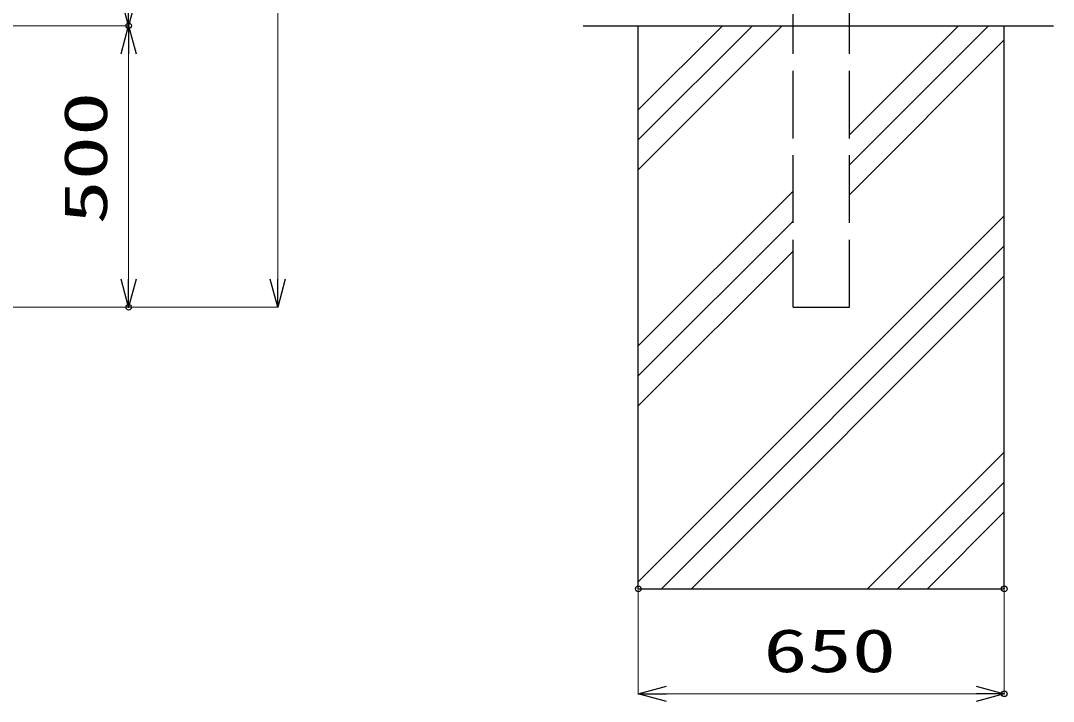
# Model space of a CAD drawing. Units: millimetres, scale not verified. Extents: x -6234 to 6240, y -4411 to 4409.
# Drawn here: x -1741 to 93, y -1356 to -147 of the extents above; entities that cross this region are included whole.
import ezdxf
from ezdxf.enums import TextEntityAlignment as Align

# ---------------------------------------------------------------- set-up
doc = ezdxf.new("R2010")
doc.units = ezdxf.units.MM
doc.header["$LTSCALE"] = 20
doc.header["$PDMODE"] = 32
doc.header["$PDSIZE"] = 10
doc.linetypes.add('DASHED', pattern=[7.5, 6, -1.5])
for name, color, linetype, lineweight in [('0-1_0', 7, 'Continuous', 25), ('0-2_DEFPOINTS', 9, 'Continuous', 25), ('0-5_SCALE', 7, 'Continuous', 25)]:
    doc.layers.add(name, color=color, linetype=linetype, lineweight=lineweight)
doc.styles.add('ＭＳ ゴシック', font='')
doc.styles.get('ＭＳ ゴシック').set_extended_font_data('MS Gothic')

# ---------------------------------------------------------------- blocks, each defined once
blk = doc.blocks.new('_Open30')
at = {"layer": '0-1_0'}
blk.add_line((0, 0), (-20, 0), dxfattribs=at)
blk.add_lwpolyline([(-20, 5.359), (0, 0), (-20, -5.359)], dxfattribs=at)

msp = doc.modelspace()

# ---------------------------------------------------------------- linework, layer by layer
at = {"layer": '0-2_DEFPOINTS'}
for p in [(-1549.28, -156.16), (-1549.28, -656.16), (-644.14, -1156.16), (5.86, -1156.16), (5.86, -1342.41)]:
    msp.add_point(p, dxfattribs=at)
at = {"layer": '0-5_SCALE'}
for p, q in [((-269.14, -156.16), (-269.14, 2911.86)), ((-369.14, -156.16), (-369.14, -135.59)), ((-742.03, -156.16), (93.04, -156.16)), ((-644.14, -1156.16), (-644.14, -156.16)), ((-644.14, -305.47), (-494.83, -156.16)), ((-644.14, -358.72), (-441.58, -156.16)), ((-644.14, -411.97), (-388.33, -156.16)), ((-269.14, -349.67), (-75.63, -156.16)), ((-269.14, -402.92), (-22.38, -156.16)), ((-269.14, -456.18), (5.86, -181.18)), ((-644.14, -724.67), (-369.14, -449.67)), ((-644.14, -1143.88), (5.86, -493.88)), ((-644.14, -777.92), (-369.14, -502.92)), ((-603.17, -1156.16), (5.86, -547.13)), ((-644.14, -831.18), (-369.14, -556.18)), ((-549.92, -1156.16), (5.86, -600.38)), ((-369.14, -656.16), (-269.14, -656.16)), ((-237.22, -1156.16), (5.86, -913.08)), ((-183.96, -1156.16), (5.86, -966.34)), ((-130.71, -1156.16), (5.86, -1019.59))]:
    msp.add_line(p, q, dxfattribs=at)
at = {"layer": '0-5_SCALE', "lineweight": 15}
for p, q in [((-1284.56, -606.16), (-1284.56, 2874.86)), ((-1933.54, -156.16), (-1548.28, -156.16)), ((-1933.54, -156.16), (-1548.28, -156.16)), ((-1549.28, -206.16), (-1549.28, -606.16)), ((-2615.02, -656.16), (-1548.28, -656.16)), ((-2615.02, -656.16), (-1283.56, -656.16)), ((-644.14, -1158.16), (-644.14, -1343.41)), ((5.86, -1158.16), (5.86, -1343.41)), ((-594.14, -1342.41), (-44.14, -1342.41))]:
    msp.add_line(p, q, dxfattribs=at)
at = {"layer": '0-5_SCALE', "linetype": 'DASHED'}
for p, q in [((-369.14, -656.16), (-369.14, -156.16)), ((-269.14, -656.16), (-269.14, -156.16))]:
    msp.add_line(p, q, dxfattribs=at)
at = {"layer": '0-5_SCALE'}
msp.add_lwpolyline([(-644.14, -1156.16), (5.86, -1156.16), (5.86, -156.16)], dxfattribs=at)

# ---------------------------------------------------------------- block references
at = {"layer": '0-5_SCALE', "xscale": 2.5, "yscale": 2.5}
for p, rotation in [((-1549.28, -156.16), 270), ((-1549.28, -156.16), 90), ((-1549.28, -656.16), 270), ((-1284.56, -656.16), 270), ((-644.14, -1342.41), 180)]:
    msp.add_blockref('_Open30', p, dxfattribs=dict(at, rotation=rotation))
msp.add_blockref('_Open30', (5.86, -1342.41), dxfattribs=at)

# ---------------------------------------------------------------- texts
at = {"layer": '0-5_SCALE', "style": 'ＭＳ ゴシック', "width": 1.5}
msp.add_text('500', height=76.98, rotation=90, dxfattribs=at).set_placement((-1564.48, -509.02), align=Align.BOTTOM_LEFT)
msp.add_text('650', height=76.98, dxfattribs=at).set_placement((-422, -1327.21), align=Align.BOTTOM_LEFT)

doc.saveas('drawing.dxf')
